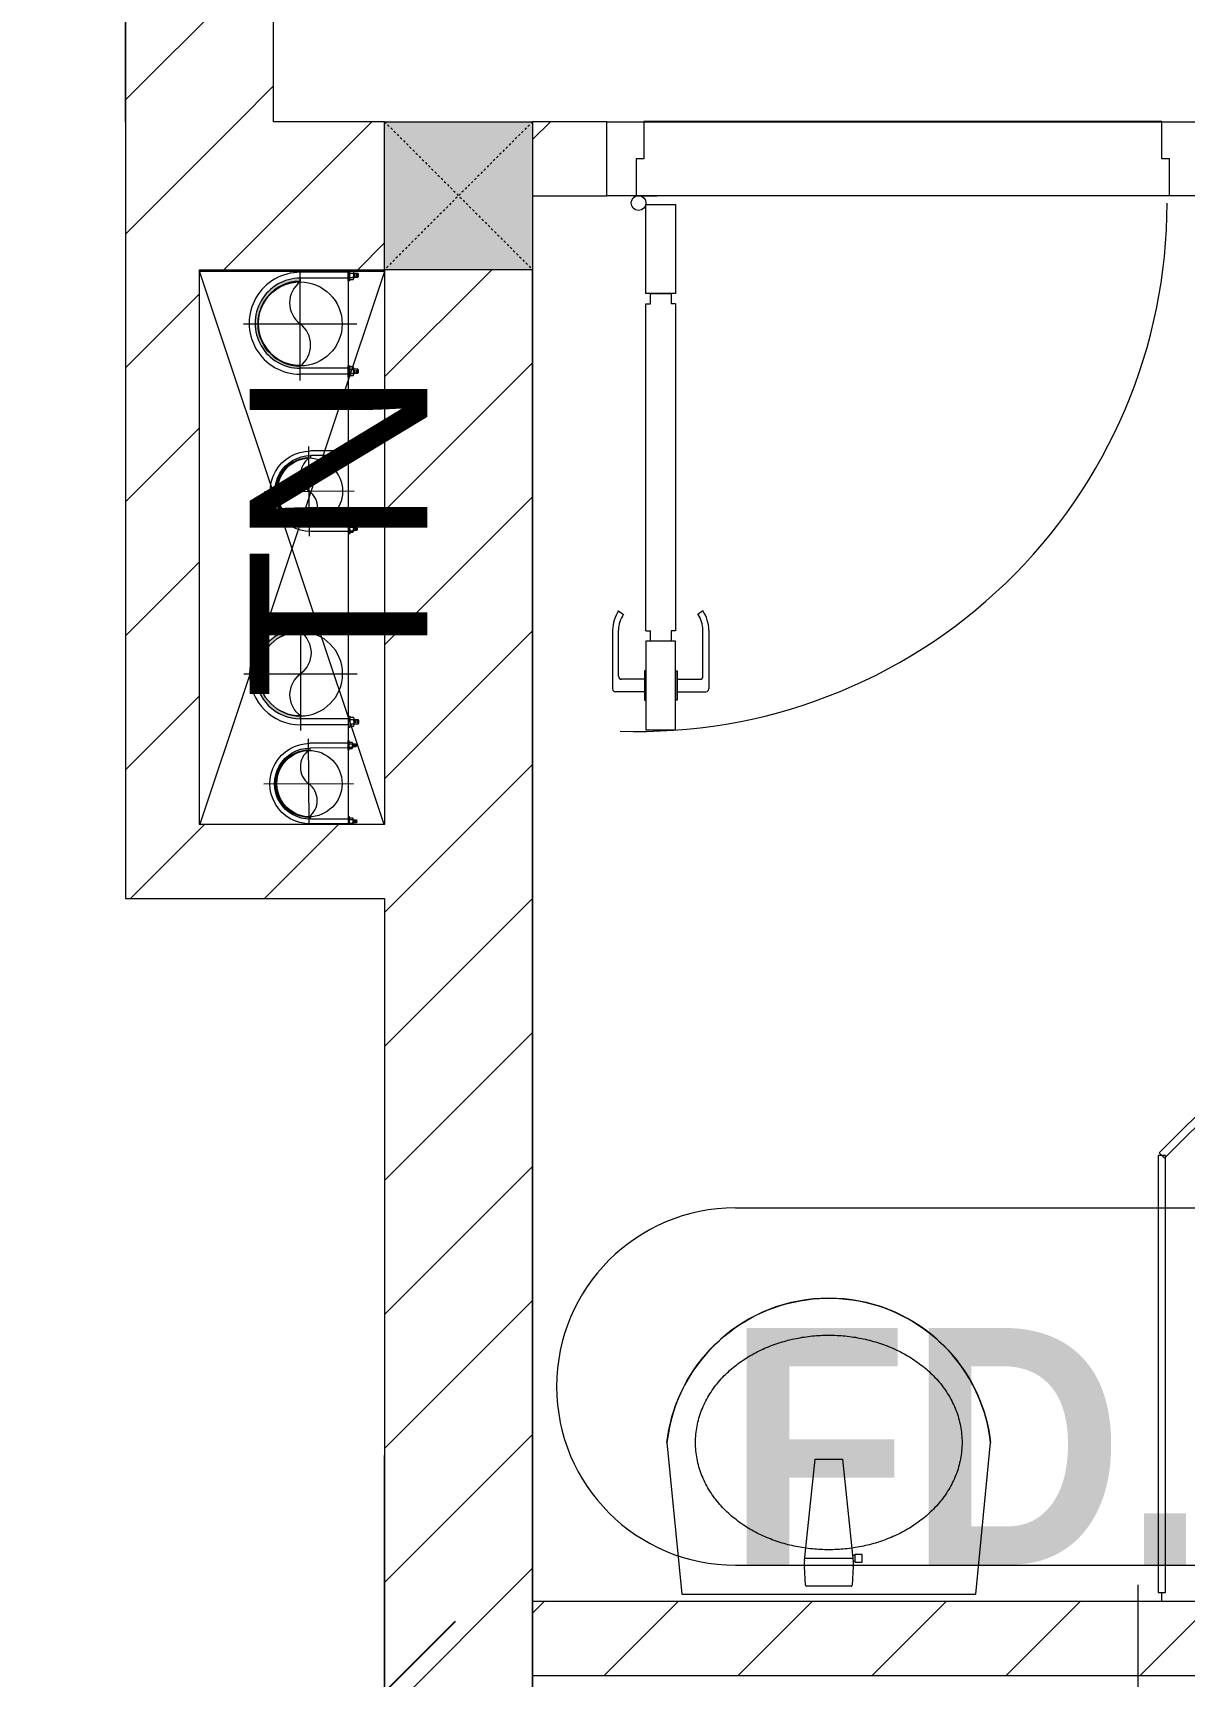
# Model space of a CAD drawing. Header units: millimetres. Extents: x 1591 to 239055, y -15958 to 83255.
# Drawn here: x 214257 to 215812, y 56636 to 58857 of the extents above; entities that cross this region are included whole.
import ezdxf

# ---------------------------------------------------------------- set-up
doc = ezdxf.new("R2010")
doc.units = ezdxf.units.MM
doc.linetypes.add('Dash', pattern=[6, 3, -3])
doc.linetypes.add('IMPORT-CENTER _2_', pattern=[40.64, 25.4, -5.08, 5.08, -5.08])
for name, color, linetype, lineweight in [('0-1', 250, 'Continuous', 5), ('0-2', 7, 'Continuous', 9), ('A-ANNO-DIMS', 211, 'Continuous', 9), ('A-ANNO-DIMS-160', 211, 'Continuous', 9), ('A-DETL-GENF-1', 9, 'Continuous', 9), ('A-DOOR-1', 254, 'Continuous', 9), ('A-DOOR-2', 9, 'Continuous', 9), ('A-DOOR-IDEN', 31, 'Continuous', 9), ('A-FLOR', 192, 'Continuous', 9), ('A-FLOR-1', 7, 'Continuous', 9), ('A-FLOR-2', 9, 'Continuous', 9), ('A-GLAZ-CURT-1', 254, 'Continuous', 9), ('A-GLAZ-CURT-2', 9, 'Continuous', 9), ('A-WALL-1', 253, 'Continuous', 18), ('A-WALL-2', 9, 'Continuous', 9), ('A-WALL-3', 113, 'Continuous', 18), ('A-WALL-PATT-1', 10, 'Continuous', 9), ('A-WALL-PATT-2', 111, 'Continuous', 9), ('G-ANNO-TEXT-1', 7, 'Continuous', 9), ('G-IMPT', 8, 'Continuous', 9), ('G-IMPT-2', 8, 'IMPORT-CENTER _2_', 9), ('M-EQPM', 50, 'Continuous', 9), ('P-SANR-FIXT-1', 254, 'Continuous', 9), ('S-COLS', 52, 'Continuous', 9), ('S-COLS-5', 52, 'Continuous', 18), ('S-COLS-HDLN', 52, 'Dash', 9)]:
    doc.layers.add(name, color=color, linetype=linetype, lineweight=lineweight)
doc.styles.add('Arial_11', font='arial_0.ttf', dxfattribs={"height": 240})
doc.styles.add('Arial_B_5', font='arialbd_0.ttf', dxfattribs={"width": 0.9, "height": 320})
doc.styles.add('UTM Avo', font='UTM Avo.ttf', dxfattribs={"width": 0.9, "height": 400})
doc.dimstyles.new('1_Dim_chi_tiet_2_5', dxfattribs={"dimscale": 304.8, "dimtxt": 399.720379, "dimasz": 0.629921, "dimexe": 0.524934, "dimexo": 0.0625, "dimgap": 0.052493, "dimtad": 1, "dimdec": 0, "dimrnd": 5, "dimzin": 0, "dimdsep": 46, "dimtxsty": 'UTM Avo', "dimblk1": 'OBLIQUE', "dimblk2": 'OBLIQUE', "dimsah": 1, "dimcen": 0.09, "dimdle": 0.524934, "dimazin": 0, "dimtfac": 1, "dimtdec": 4, "dimtix": 1, "dimtmove": 0, "dimatfit": 3, "dimfxl": 1.049869, "dimfxlon": 1, "dimtvp": 1, "dimtolj": 1, "dimtzin": 0, "dimarcsym": 2})
pattern_1 = [(45, (0, 0), (-90.50967, 90.50967), [])]
pattern_2 = [(45, (95879.7, 0), (-90.50967, 90.50967), [])]

# ---------------------------------------------------------------- blocks, each defined once
blk = doc.blocks.new('NCV_TKTC_KET CAU_rvt-1-TKCS_MB TẦNG 6-8')
at = {"layer": 'A-FLOR-1'}
blk.add_line((118602.5, 58534.9), (118852.5, 58534.9), dxfattribs=at)
blk = doc.blocks.new('DOOR_CW_01 CANH MO-PANEL KINH - DIG_02-800x2200-CỬA NHÔM KÍNH-V25-TKCS_MB TẦNG 6-8')
at = {"layer": 'A-DETL-GENF-1'}
for p, q in [((-347, -182), (-347, -62)), ((-347, -62), (-307, -62)), ((-307, -62), (-307, -182)), ((-307, -182), (-347, -182)), ((-347, -196), (-341, -196)), ((-347, -638), (-347, -196)), ((-341, -196), (-341, -182)), ((-341, -182), (-313, -182)), ((-313, -182), (-313, -196)), ((-307, -196), (-313, -196)), ((-307, -196), (-307, -638)), ((-383.9, -611.2), (-377.3, -615.8)), ((-270.1, -611.2), (-276.7, -615.8)), ((-392, -637), (-392, -716.5)), ((-384, -699.5), (-384, -637)), ((-347, -638), (-341, -638)), ((-341, -652), (-341, -638)), ((-307, -638), (-313, -638)), ((-313, -638), (-313, -652)), ((-270, -699.5), (-270, -637)), ((-262, -637), (-262, -716.5)), ((-307, -652), (-347, -652)), ((-347, -652), (-347, -772)), ((-313, -652), (-341, -652)), ((-307, -772), (-307, -652)), ((-349, -703.5), (-380, -703.5)), ((-349, -692.2), (-349, -731.8)), ((-347, -692.2), (-349, -692.2)), ((-347, -692.2), (-347, -731.8)), ((-307, -692.2), (-307, -731.8)), ((-307, -692.2), (-305, -692.2)), ((-305, -692.2), (-305, -731.8)), ((-305, -703.5), (-274, -703.5)), ((-349, -720.5), (-388, -720.5)), ((-349, -731.8), (-347, -731.8)), ((-305, -731.8), (-307, -731.8)), ((-305, -720.5), (-266, -720.5)), ((-347, -772), (-307, -772))]:
    blk.add_line(p, q, dxfattribs=at)
blk.add_circle((-357, -60), 10, dxfattribs=at)
for centre, radius, start, end in [((-357, -60), 714, 268, 0), ((-347, -637), 45, 145, 180), ((-347, -637), 37, 145, 180), ((-307, -637), 37, 0, 35), ((-307, -637), 45, 360, 35), ((-380, -699.5), 4, 180, 270), ((-274, -699.5), 4, 270, 0), ((-388, -716.5), 4, 180, 270), ((-266, -716.5), 4, 270, 0)]:
    blk.add_arc(centre, radius, start, end, dxfattribs=at)
at = {"layer": 'A-DOOR-2'}
for p, q in [((-400, -50), (-400, 50)), ((-400, 50), (-350, 50)), ((-350, 50), (-350, 0)), ((350, 0), (350, 50)), ((350, 50), (400, 50)), ((400, 50), (400, -50)), ((-360, 0), (-360, -50)), ((-350, 0), (-360, 0)), ((360, 0), (350, 0)), ((360, -50), (360, 0)), ((-360, -50), (-400, -50)), ((-357, -50), (-332, -50)), ((400, -50), (360, -50))]:
    blk.add_line(p, q, dxfattribs=at)
blk = doc.blocks.new('bonruatreo - Chậu rửa-V29-TKCS_MB TẦNG 6-8')
at = {"layer": 'P-SANR-FIXT-1'}
for p, q in [((198.4, 0), (-198.4, 0)), ((165, 0), (-165, 0)), ((218.6, -205), (198.4, 0)), ((-198.4, 0), (-218.6, -205)), ((-33, -37.3), (-31.4, -12.2)), ((-30.2, -11), (30.2, -11)), ((31.4, -12.2), (33, -37.3)), ((-44.7, -42.8), (-35.6, -42.8)), ((-44.7, -54.2), (-44.7, -42.8)), ((-35.6, -42.8), (-35.6, -44.2)), ((-35.6, -44.2), (-33.1, -44.2)), ((-35.6, -44.2), (-35.6, -52.9)), ((-32.2, -52.9), (-33.1, -44.2)), ((-35.6, -54.2), (-44.7, -54.2)), ((-35.6, -52.9), (-35.6, -54.2)), ((-32.2, -52.9), (-35.6, -52.9)), ((32.7, -48.5), (-32.7, -48.5)), ((-18.5, -182.5), (-32.2, -52.9)), ((33, -45.4), (18.5, -182.5)), ((18.5, -182.5), (-18.5, -182.5))]:
    blk.add_line(p, q, dxfattribs=at)
at = {"layer": 'P-SANR-FIXT-1', "flags": 128}
blk.add_lwpolyline([(218.6, -205), (217.4, -213.7), (215.9, -222.4), (214, -231), (211.8, -239.5), (209.3, -247.9), (206.4, -256.2), (203.2, -264.4), (199.6, -272.5), (195.8, -280.4), (191.6, -288.1), (187.1, -295.7), (182.3, -303.1), (177.3, -310.3), (171.9, -317.3), (166.3, -324.1), (160.4, -330.6), (154.2, -336.9), (147.8, -342.9), (141.2, -348.7), (134.3, -354.2), (127.3, -359.4), (120, -364.4), (112.5, -369), (104.9, -373.4), (97.1, -377.4), (89.1, -381.2), (81, -384.6), (72.7, -387.6), (64.4, -390.4), (55.9, -392.8), (47.3, -394.8), (38.7, -396.6), (30, -397.9), (21.3, -399), (12.5, -399.6), (3.7, -400), (-5.1, -399.9), (-13.9, -399.6), (-22.6, -398.8), (-31.4, -397.8), (-40.1, -396.3), (-48.7, -394.5), (-57.2, -392.4), (-65.7, -390), (-74, -387.2), (-82.2, -384.1), (-90.3, -380.6), (-98.3, -376.8), (-106.1, -372.7), (-113.7, -368.3), (-121.1, -363.6), (-128.4, -358.7), (-135.4, -353.4), (-142.2, -347.8), (-148.8, -342), (-155.2, -335.9), (-161.3, -329.6), (-167.2, -323), (-172.8, -316.2), (-178.1, -309.2), (-183.1, -302), (-187.8, -294.6), (-192.2, -287), (-196.4, -279.2), (-200.2, -271.3), (-203.7, -263.2), (-206.8, -255), (-209.7, -246.6), (-212.2, -238.2), (-214.3, -229.7), (-216.1, -221.1), (-217.6, -212.4), (-218.6, -205)], dxfattribs=at)
at = {"layer": 'P-SANR-FIXT-1'}
for centre, radius, start, end in [((-30.1, -12.3), 1.3, 91.2278, 176.4003), ((30.1, -12.3), 1.3, 3.5997, 88.7722), ((5.5, -41.4), 38.7, 173.966, 184.1457), ((-5.5, -41.4), 38.7, 353.966, 6.034), ((0, -180), 220, 186.525, 353.475)]:
    blk.add_arc(centre, radius, start, end, dxfattribs=at)
for points in [[(-180, -205), (-180, -197.6), (-178.6, -182.7), (-172.4, -161.2), (-162.5, -141.1), (-149.4, -123), (-133.8, -107), (-116.1, -93.4), (-96.9, -82.1), (-76.5, -73.2), (-55.2, -66.5), (-33.3, -62.1), (-11.2, -59.9), (11.1, -59.9), (33.3, -62.1), (55.2, -66.5), (76.5, -73.2), (96.9, -82.1), (116.1, -93.4), (133.8, -107.1), (149.5, -123), (162.5, -141.2), (172.4, -161.2), (178.6, -182.7), (180, -197.6), (180, -205)], [(180, -205), (180, -212.4), (178.6, -227.3), (172.4, -248.8), (162.5, -268.8), (149.5, -287), (133.8, -302.9), (116.1, -316.6), (96.9, -327.9), (76.5, -336.8), (55.2, -343.5), (33.3, -347.9), (11.1, -350.1), (-11.2, -350.1), (-33.3, -347.9), (-55.2, -343.5), (-76.5, -336.8), (-96.9, -327.9), (-116.1, -316.6), (-133.8, -303), (-149.4, -287), (-162.5, -268.9), (-172.4, -248.8), (-178.6, -227.3), (-180, -212.4), (-180, -205)]]:
    blk.add_open_spline(points, degree=3, dxfattribs=at)
blk = doc.blocks.new('System Panel - Glazed-901210-TKCS_MB TẦNG 6-8')
at = {"layer": 'A-GLAZ-CURT-2'}
for p, q in [((295.3, 5), (-295.3, 5)), ((-295.3, 5), (-295.3, -5)), ((295.3, -5), (295.3, 5)), ((-295.3, -5), (295.3, -5))]:
    blk.add_line(p, q, dxfattribs=at)
blk = doc.blocks.new('System Panel - Glazed-901211-TKCS_MB TẦNG 6-8')
at = {"layer": 'A-GLAZ-CURT-2'}
for p, q in [((316.6, 5), (-316.6, 5)), ((-316.6, 5), (-316.6, -5)), ((316.6, -5), (316.6, 5)), ((-316.6, -5), (316.6, -5))]:
    blk.add_line(p, q, dxfattribs=at)
blk = doc.blocks.new('NCV_TKTC_TANG 6 - 8_rvt-2-TKCS_MB TẦNG 6-8')
at = {"layer": 'A-WALL-PATT-1'}
h = blk.add_hatch(dxfattribs=at)
h.set_pattern_fill('FP_1', color=256, style=0, pattern_type=2)
h.set_pattern_definition(pattern_1)
h.paths.add_polyline_path([(119152.6, 58636.9), (119152.6, 58736.9), (119052.6, 58736.9), (119052.6, 58636.9)])
h.paths.add_polyline_path([(119952.6, 58636.9), (120852.6, 58636.9), (120852.6, 58736.9), (119952.6, 58736.9)])
h = blk.add_hatch(dxfattribs=at)
h.set_pattern_fill('FP_1', color=256, style=0, pattern_type=2)
h.set_pattern_definition(pattern_1)
h.paths.add_polyline_path([(119052.6, 56636.9), (120852.6, 56636.9), (120852.6, 56736.9), (119052.6, 56736.9), (119052.6, 56688.2)])
h.paths.add_polyline_path([(120952.6, 56636.9), (122752.6, 56636.9), (122752.6, 56736.9), (120952.6, 56736.9)])
at = {"layer": 'A-FLOR-2'}
for p, q in [((119902.6, 58737), (119202.6, 58737)), ((119202.6, 58736.9), (119902.6, 58736.9)), ((119052.6, 58636.9), (119052.6, 56736.9)), ((119192.6, 58637), (119912.6, 58637)), ((119902.6, 56736.9), (119902.6, 56748.9)), ((119052.6, 56636.9), (119052.6, 53637.4))]:
    blk.add_line(p, q, dxfattribs=at)
at = {"layer": 'A-WALL-1'}
for p, q in [((119152.6, 58736.9), (119052.6, 58736.9)), ((119052.6, 58736.9), (119052.6, 58636.9)), ((119152.6, 58636.9), (119152.6, 58736.9)), ((119052.6, 58636.9), (119152.6, 58636.9)), ((120852.6, 56736.9), (119052.6, 56736.9)), ((119052.6, 56736.9), (119052.6, 56636.9)), ((119052.6, 56636.9), (120852.6, 56636.9))]:
    blk.add_line(p, q, dxfattribs=at)
at = {"layer": 'A-WALL-2'}
for p, q in [((119202.6, 58736.9), (119902.6, 58736.9)), ((119912.6, 58636.9), (119192.6, 58636.9))]:
    blk.add_line(p, q, dxfattribs=at)
at = {"layer": 'A-DOOR-1'}
blk.add_blockref('DOOR_CW_01 CANH MO-PANEL KINH - DIG_02-800x2200-CỬA NHÔM KÍNH-V25-TKCS_MB TẦNG 6-8', (119552.6, 58686.9), dxfattribs=at)
at = {"layer": 'A-GLAZ-CURT-1'}
for name, p, rotation in [('System Panel - Glazed-901211-TKCS_MB TẦNG 6-8', (120126.4, 57563.5), 44.99999999999893), ('System Panel - Glazed-901210-TKCS_MB TẦNG 6-8', (119902.6, 57044.3), 89.99999999999919)]:
    blk.add_blockref(name, p, dxfattribs=dict(at, rotation=rotation))
at = {"layer": 'P-SANR-FIXT-1', "rotation": 180}
blk.add_blockref('bonruatreo - Chậu rửa-V29-TKCS_MB TẦNG 6-8', (119452.6, 56746.9), dxfattribs=at)
blk = doc.blocks.new('G1_SOF - BO TRU - 200x200-3056269-TKCS_MB TẦNG 6-8')
at = {"layer": 'S-COLS'}
blk.add_hatch(color=256, dxfattribs=at).paths.add_polyline_path([(100, 100), (-100, 100), (-100, -100), (100, -100)])
at = {"layer": 'S-COLS-5'}
for p, q in [((-100, 100), (100, 100)), ((-100, -100), (-100, 100)), ((100, 100), (100, -100)), ((100, -100), (-100, -100))]:
    blk.add_line(p, q, dxfattribs=at)
at = {"layer": 'S-COLS-HDLN'}
for p, q in [((100, -100), (-100, 100)), ((-100, -100), (100, 100))]:
    blk.add_line(p, q, dxfattribs=at)
blk = doc.blocks.new('TKTC_XREF_251221_MB TANG 2-7 - TKTC_XREF_260130_MB TANG 2-5_dwg_$cc-4746802-TKCS_MB TẦNG 6-8')
at = {"layer": 'G-IMPT-2'}
for p, q in [((0, -0.673), (0, 0.673)), ((-0.673, 0), (0.673, 0))]:
    blk.add_line(p, q, dxfattribs=at)
at = {"layer": 'M-EQPM'}
blk.add_circle((0, 0), 0.5, dxfattribs=at)
for centre, radius, start, end in [((0, 0), 0.5, 90, 270), ((0.188, 0.25), 0.313, 126.8699, 233.1301), ((-0.188, -0.25), 0.313, 306.8699, 53.1301)]:
    blk.add_arc(centre, radius, start, end, dxfattribs=at)
blk = doc.blocks.new('TKTC_XREF_251221_MB TANG 2-7 - TKTC_XREF_260130_MB TANG 2-5_dwg_CUM U_DN100-4746799-TKCS_MB TẦNG 6-8')
at = {"layer": 'G-IMPT'}
blk.add_hatch(color=256, dxfattribs=at).paths.add_polyline_path([(0, 61), (15.8, 58.9), (30.5, 52.8), (43.1, 43.1), (52.8, 30.5), (58.9, 15.8), (61, 0), (58.9, -15.8), (52.8, -30.5), (43.1, -43.1), (30.5, -52.8), (15.8, -58.9), (0, -61), (0, -57), (14.8, -55.1), (28.5, -49.4), (40.3, -40.3), (49.4, -28.5), (55.1, -14.8), (57, 0), (55.1, 14.8), (49.4, 28.5), (40.3, 40.3), (28.5, 49.4), (14.8, 55.1), (0, 57)])
for p, q in [((-79.1, 66.6), (-79.1, 63.4)), ((-76.6, 66.6), (-76.6, 63.4)), ((-74.6, 66.6), (-74.6, 63.4)), ((-72.7, 69.3), (-72.7, 60.7)), ((-66.9, 67.9), (-71.7, 67.9)), ((-66.9, 62.1), (-71.7, 62.1)), ((-65, 69), (0, 69)), ((-79.1, -63.4), (-79.1, -66.6)), ((-76.6, -63.4), (-76.6, -66.6)), ((-74.6, -63.4), (-74.6, -66.6)), ((-72.7, -60.7), (-72.7, -69.3)), ((-66.9, -62.1), (-71.7, -62.1)), ((-66.9, -67.9), (-71.7, -67.9)), ((-65, -69), (0, -69))]:
    blk.add_line(p, q, dxfattribs=at)
at = {"layer": 'G-IMPT', "flags": 128}
for points in [[(-72.7, 67.6), (-78.1, 67.6), (-78.1, 62.4), (-72.7, 62.4)], [(-71.7, 59.2), (-66.9, 59.2), (-66.9, 70.8), (-71.7, 70.8)], [(-66.9, 70.8), (-66.9, 72.7), (-65, 72.7), (-65, 57.3), (-66.9, 57.3), (-66.9, 59.2)], [(-65, 61), (0, 61), (0, 57)], [(-72.7, -62.4), (-78.1, -62.4), (-78.1, -67.6), (-72.7, -67.6)], [(-71.7, -70.8), (-66.9, -70.8), (-66.9, -59.2), (-71.7, -59.2)], [(-66.9, -59.2), (-66.9, -57.3), (-65, -57.3), (-65, -72.7), (-66.9, -72.7), (-66.9, -70.8)], [(-65, -61), (0, -61), (0, -57)]]:
    blk.add_lwpolyline(points, dxfattribs=at)
at = {"layer": 'G-IMPT'}
for centre, radius, start, end in [((-78.1, 66.6), 0.96, 90, 180), ((-78.1, 63.4), 0.96, 180, 270), ((-71.1, 69.3), 1.56, 112.6199, 247.3801), ((-67.9, 65), 4.8, 143.1301, 216.8699), ((-71.1, 60.7), 1.56, 112.6199, 247.3801), ((0, 0), 69, 270, 90), ((0, 0), 61, 270, 90), ((0, 0), 57, 270, 90), ((-78.1, -63.4), 0.96, 90, 180), ((-78.1, -66.6), 0.96, 180, 270), ((-71.1, -60.7), 1.56, 112.6199, 247.3801), ((-67.9, -65), 4.8, 143.1301, 216.8699), ((-71.1, -69.3), 1.56, 112.6199, 247.3801)]:
    blk.add_arc(centre, radius, start, end, dxfattribs=at)
blk = doc.blocks.new('TKTC_XREF_251221_MB TANG 2-7 - TKTC_XREF_260130_MB TANG 2-5_dwg_$cc-V123-TKCS_MB TẦNG 6-8')
at = {"layer": 'G-IMPT-2'}
for p, q in [((0, -0.673), (0, 0.645)), ((-0.673, 0), (0.673, 0))]:
    blk.add_line(p, q, dxfattribs=at)
at = {"layer": 'M-EQPM'}
blk.add_circle((0, 0), 0.5, dxfattribs=at)
for centre, radius, start, end in [((0, 0), 0.5, 90, 270), ((0.188, 0.25), 0.313, 126.8699, 233.1301), ((-0.188, -0.25), 0.313, 306.8699, 53.1301)]:
    blk.add_arc(centre, radius, start, end, dxfattribs=at)
blk = doc.blocks.new('TKTC_XREF_251221_MB TANG 2-7 - TKTC_XREF_260130_MB TANG 2-5_dwg_CUM U_DN100-V124-TKCS_MB TẦNG 6-8')
at = {"layer": 'G-IMPT'}
blk.add_hatch(color=256, dxfattribs=at).paths.add_polyline_path([(0, 61), (0, 57), (14.8, 55.1), (28.5, 49.4), (40.3, 40.3), (49.4, 28.5), (55.1, 14.8), (57, 0), (55.1, -14.8), (49.4, -28.5), (40.3, -40.3), (28.5, -49.4), (14.8, -55.1), (0, -57), (0, -61), (15.8, -58.9), (30.5, -52.8), (43.1, -43.1), (52.8, -30.5), (58.9, -15.8), (61, 0), (58.9, 15.8), (52.8, 30.5), (43.1, 43.1), (30.5, 52.8), (15.8, 58.9)])
for p, q in [((-72.7, 69.3), (-72.7, 60.7)), ((-66.9, 67.9), (-71.7, 67.9)), ((-65, 69), (0, 69)), ((-79.1, 66.6), (-79.1, 63.4)), ((-76.6, 66.6), (-76.6, 63.4)), ((-74.6, 66.6), (-74.6, 63.4)), ((-66.9, 62.1), (-71.7, 62.1)), ((-79.1, -63.4), (-79.1, -66.6)), ((-76.6, -63.4), (-76.6, -66.6)), ((-74.6, -63.4), (-74.6, -66.6)), ((-72.7, -60.7), (-72.7, -69.3)), ((-66.9, -62.1), (-71.7, -62.1)), ((-66.9, -67.9), (-71.7, -67.9)), ((-65, -69), (0, -69))]:
    blk.add_line(p, q, dxfattribs=at)
at = {"layer": 'G-IMPT', "flags": 128}
for points in [[(-72.7, 67.6), (-78.1, 67.6), (-78.1, 62.4), (-72.7, 62.4)], [(-71.7, 59.2), (-66.9, 59.2), (-66.9, 70.8), (-71.7, 70.8)], [(-66.9, 70.8), (-66.9, 72.7), (-65, 72.7), (-65, 57.3), (-66.9, 57.3), (-66.9, 59.2)], [(-65, 61), (0, 61), (0, 57)], [(-72.7, -62.4), (-78.1, -62.4), (-78.1, -67.6), (-72.7, -67.6)], [(-71.7, -70.8), (-66.9, -70.8), (-66.9, -59.2), (-71.7, -59.2)], [(-66.9, -59.2), (-66.9, -57.3), (-65, -57.3), (-65, -72.6)], [(-65, -61), (0, -61), (0, -57)]]:
    blk.add_lwpolyline(points, dxfattribs=at)
at = {"layer": 'G-IMPT'}
for centre, radius, start, end in [((-78.1, 66.6), 0.96, 90, 180), ((-71.1, 69.3), 1.56, 112.6199, 247.3801), ((-67.9, 65), 4.8, 143.1301, 216.8699), ((0, 0), 69, 270, 90), ((-78.1, 63.4), 0.96, 180, 270), ((-71.1, 60.7), 1.56, 112.6199, 247.3801), ((0, 0), 61, 270, 90), ((0, 0), 57, 270, 90), ((-78.1, -63.4), 0.96, 90, 180), ((-78.1, -66.6), 0.96, 180, 270), ((-71.1, -60.7), 1.56, 112.6199, 247.3801), ((-67.9, -65), 4.8, 143.1301, 216.8699), ((-71.1, -69.3), 1.56, 112.6199, 247.3801)]:
    blk.add_arc(centre, radius, start, end, dxfattribs=at)
blk = doc.blocks.new('TKTC_XREF_251221_MB TANG 2-7 - TKTC_XREF_260130_MB TANG 2-5_dwg_CUM U_DN100-4746796-TKCS_MB TẦNG 6-8')
at = {"layer": 'G-IMPT'}
blk.add_hatch(color=256, dxfattribs=at).paths.add_polyline_path([(0, 61), (0, 57), (14.8, 55.1), (28.5, 49.4), (40.3, 40.3), (49.4, 28.5), (55.1, 14.8), (57, 0), (55.1, -14.8), (49.4, -28.5), (40.3, -40.3), (28.5, -49.4), (14.8, -55.1), (0, -57), (0, -61), (15.8, -58.9), (30.5, -52.8), (43.1, -43.1), (52.8, -30.5), (58.9, -15.8), (61, 0), (58.9, 15.8), (52.8, 30.5), (43.1, 43.1), (30.5, 52.8), (15.8, 58.9)])
for p, q in [((-72.7, 69.3), (-72.7, 60.7)), ((-66.9, 67.9), (-71.7, 67.9)), ((-65, 69), (0, 69)), ((-79.1, 66.6), (-79.1, 63.4)), ((-76.6, 66.6), (-76.6, 63.4)), ((-74.6, 66.6), (-74.6, 63.4)), ((-66.9, 62.1), (-71.7, 62.1)), ((-79.1, -63.4), (-79.1, -66.6)), ((-76.6, -63.4), (-76.6, -66.6)), ((-74.6, -63.4), (-74.6, -66.6)), ((-72.7, -60.7), (-72.7, -69.3)), ((-66.9, -62.1), (-71.7, -62.1)), ((-66.9, -67.9), (-71.7, -67.9)), ((-65, -69), (0, -69))]:
    blk.add_line(p, q, dxfattribs=at)
at = {"layer": 'G-IMPT', "flags": 128}
for points in [[(-72.7, 67.6), (-78.1, 67.6), (-78.1, 62.4), (-72.7, 62.4)], [(-71.7, 59.2), (-66.9, 59.2), (-66.9, 70.8), (-71.7, 70.8)], [(-66.9, 70.8), (-66.9, 72.7), (-65, 72.7), (-65, 57.3), (-66.9, 57.3), (-66.9, 59.2)], [(-65, 61), (0, 61), (0, 57)], [(-72.7, -62.4), (-78.1, -62.4), (-78.1, -67.6), (-72.7, -67.6)], [(-71.7, -70.8), (-66.9, -70.8), (-66.9, -59.2), (-71.7, -59.2)], [(-66.9, -59.2), (-66.9, -57.3), (-65, -57.3), (-65, -72.7), (-66.9, -72.7), (-66.9, -70.8)], [(-65, -61), (0, -61), (0, -57)]]:
    blk.add_lwpolyline(points, dxfattribs=at)
at = {"layer": 'G-IMPT'}
for centre, radius, start, end in [((-78.1, 66.6), 0.96, 90, 180), ((-71.1, 69.3), 1.56, 112.6199, 247.3801), ((-67.9, 65), 4.8, 143.1301, 216.8699), ((0, 0), 69, 270, 90), ((-78.1, 63.4), 0.96, 180, 270), ((-71.1, 60.7), 1.56, 112.6199, 247.3801), ((0, 0), 61, 270, 90), ((0, 0), 57, 270, 90), ((-78.1, -63.4), 0.96, 90, 180), ((-78.1, -66.6), 0.96, 180, 270), ((-71.1, -60.7), 1.56, 112.6199, 247.3801), ((-67.9, -65), 4.8, 143.1301, 216.8699), ((-71.1, -69.3), 1.56, 112.6199, 247.3801)]:
    blk.add_arc(centre, radius, start, end, dxfattribs=at)
blk = doc.blocks.new('TKTC_XREF_251221_MB TANG 2-7 - TKTC_XREF_260130_MB TANG 2-5_dwg_$cc-4746806-TKCS_MB TẦNG 6-8')
at = {"layer": 'G-IMPT-2'}
for p, q in [((0, -0.673), (0, 0.673)), ((-0.673, 0), (0.673, 0))]:
    blk.add_line(p, q, dxfattribs=at)
at = {"layer": 'M-EQPM'}
blk.add_circle((0, 0), 0.5, dxfattribs=at)
for centre, radius, start, end in [((0, 0), 0.5, 90, 270), ((0.188, 0.25), 0.313, 126.8699, 233.1301), ((-0.188, -0.25), 0.313, 306.8699, 53.1301)]:
    blk.add_arc(centre, radius, start, end, dxfattribs=at)
blk = doc.blocks.new('TKTC_XREF_251221_MB TANG 2-7 - TKTC_XREF_260130_MB TANG 2-5_dwg_$cc-V125-TKCS_MB TẦNG 6-8')
at = {"layer": 'G-IMPT-2'}
for p, q in [((0, -0.616), (0, 0.673)), ((-0.673, 0), (0.673, 0))]:
    blk.add_line(p, q, dxfattribs=at)
at = {"layer": 'M-EQPM'}
blk.add_circle((0, 0), 0.5, dxfattribs=at)
for centre, radius, start, end in [((0, 0), 0.5, 90, 270), ((0.188, 0.25), 0.313, 126.8699, 233.1301), ((-0.188, -0.25), 0.313, 306.8699, 53.1301)]:
    blk.add_arc(centre, radius, start, end, dxfattribs=at)
blk = doc.blocks.new('TKTC_XREF_251221_MB TANG 2-7 - TKTC_XREF_260130_MB TANG 2-5_dwg_CUM U_DN100-V126-TKCS_MB TẦNG 6-8')
at = {"layer": 'G-IMPT'}
blk.add_hatch(color=256, dxfattribs=at).paths.add_polyline_path([(0, -61), (0, -57), (14.8, -55.1), (28.5, -49.4), (40.3, -40.3), (49.4, -28.5), (55.1, -14.8), (57, 0), (55.1, 14.8), (49.4, 28.5), (40.3, 40.3), (28.5, 49.4), (14.8, 55.1), (0, 57), (0, 61), (15.8, 58.9), (30.5, 52.8), (43.1, 43.1), (52.8, 30.5), (58.9, 15.8), (61, 0), (58.9, -15.8), (52.8, -30.5), (43.1, -43.1), (30.5, -52.8), (15.8, -58.9)])
for p, q in [((-79.1, 66.6), (-79.1, 63.4)), ((-76.6, 66.6), (-76.6, 63.4)), ((-74.6, 66.6), (-74.6, 63.4)), ((-72.7, 69.3), (-72.7, 60.7)), ((-66.9, 67.9), (-71.7, 67.9)), ((-66.9, 62.1), (-71.7, 62.1)), ((-65, 69), (0, 69)), ((-79.1, -63.4), (-79.1, -66.6)), ((-76.6, -63.4), (-76.6, -66.6)), ((-74.6, -63.4), (-74.6, -66.6)), ((-72.7, -60.7), (-72.7, -69.3)), ((-66.9, -62.1), (-71.7, -62.1)), ((-66.9, -67.9), (-71.7, -67.9)), ((-65, -69), (0, -69))]:
    blk.add_line(p, q, dxfattribs=at)
at = {"layer": 'G-IMPT', "flags": 128}
for points in [[(-72.7, 67.6), (-78.1, 67.6), (-78.1, 62.4), (-72.7, 62.4)], [(-71.7, 59.2), (-66.9, 59.2), (-66.9, 70.8), (-71.7, 70.8)], [(-66.9, 70.8), (-66.9, 72.7), (-65, 72.7), (-65, 57.3), (-66.9, 57.3), (-66.9, 59.2)], [(-65, 61), (0, 61), (0, 57)], [(-72.7, -62.4), (-78.1, -62.4), (-78.1, -67.6), (-72.7, -67.6)], [(-66.9, -70.6), (-66.9, -59.2), (-71.7, -59.2)], [(-66.9, -59.2), (-66.9, -57.3), (-65, -57.3), (-65, -70.6)], [(-65, -61), (0, -61), (0, -57)]]:
    blk.add_lwpolyline(points, dxfattribs=at)
at = {"layer": 'G-IMPT'}
for centre, radius, start, end in [((-78.1, 66.6), 0.96, 90, 180), ((-78.1, 63.4), 0.96, 180, 270), ((-71.1, 69.3), 1.56, 112.6199, 247.3801), ((-67.9, 65), 4.8, 143.1301, 216.8699), ((-71.1, 60.7), 1.56, 112.6199, 247.3801), ((0, 0), 69, 270, 90), ((0, 0), 61, 270, 90), ((0, 0), 57, 270, 90), ((-78.1, -63.4), 0.96, 90, 180), ((-78.1, -66.6), 0.96, 180, 270), ((-71.1, -60.7), 1.56, 112.6199, 247.3801), ((-67.9, -65), 4.8, 143.1301, 216.8699), ((-71.1, -69.3), 1.56, 112.6199, 242.9192)]:
    blk.add_arc(centre, radius, start, end, dxfattribs=at)
blk = doc.blocks.new('TKTC_XREF_251221_MB TANG 2-7 - TKTC_XREF_251221_MB TANG 2-7-2039446-TKCS_MB TẦNG 6-8')
at = {"layer": 'M-EQPM'}
blk.add_line((85151.2, 40550), (85151.2, 41300), dxfattribs=at)
for name, p, xscale, yscale, zscale, rotation in [('TKTC_XREF_251221_MB TANG 2-7 - TKTC_XREF_260130_MB TANG 2-5_dwg_$cc-V123-TKCS_MB TẦNG 6-8', (85085.9, 41226.7), 113.7150000000091, 113.7150000000091, 113.7150000000091, 359.9990086636432), ('TKTC_XREF_251221_MB TANG 2-7 - TKTC_XREF_260130_MB TANG 2-5_dwg_CUM U_DN100-V124-TKCS_MB TẦNG 6-8', (85085.9, 41227.6), 0.9975000000000005, 0.9975000000000005, 0.9975000000000005, 180.000991338195), ('TKTC_XREF_251221_MB TANG 2-7 - TKTC_XREF_260130_MB TANG 2-5_dwg_$cc-4746802-TKCS_MB TẦNG 6-8', (85098.2, 41000.5), 90.00000000005107, 90.00000000005107, 90.00000000005107, 0.3740267799372842), ('TKTC_XREF_251221_MB TANG 2-7 - TKTC_XREF_260130_MB TANG 2-5_dwg_CUM U_DN100-4746796-TKCS_MB TẦNG 6-8', (85086.4, 40753.8), 0.9974999999999965, 0.9974999999999965, 0.9974999999999965, 180.0009913385626), ('TKTC_XREF_251221_MB TANG 2-7 - TKTC_XREF_260130_MB TANG 2-5_dwg_$cc-V125-TKCS_MB TẦNG 6-8', (85097.6, 40605.4), 90.00000000005107, 90.00000000005107, 90.00000000005107, 0.3740267799372842)]:
    blk.add_blockref(name, p, dxfattribs=dict(xscale=xscale, yscale=yscale, zscale=zscale, rotation=rotation))
at = {"extrusion": (0, 0, -1)}
for name, p, xscale, yscale, zscale, rotation in [('TKTC_XREF_251221_MB TANG 2-7 - TKTC_XREF_260130_MB TANG 2-5_dwg_CUM U_DN100-4746799-TKCS_MB TẦNG 6-8', (-85100.1, 41000.5), 0.7894736842105242, 0.7894736842105242, -0.7894736842105242, 359.6259732184666), ('TKTC_XREF_251221_MB TANG 2-7 - TKTC_XREF_260130_MB TANG 2-5_dwg_$cc-4746806-TKCS_MB TẦNG 6-8', (-85086.4, 40753.8), 113.7150000000092, 113.7150000000092, -113.7150000000092, 179.9990086636432), ('TKTC_XREF_251221_MB TANG 2-7 - TKTC_XREF_260130_MB TANG 2-5_dwg_CUM U_DN100-V126-TKCS_MB TẦNG 6-8', (-85099.5, 40605.4), 0.7894736842105242, 0.7894736842105242, -0.7894736842105242, 359.6259732184666)]:
    blk.add_blockref(name, p, dxfattribs=dict(at, xscale=xscale, yscale=yscale, zscale=zscale, rotation=rotation))
blk = doc.blocks.new('DIMBLOCK79-TKCS_MB TẦNG 6-8')
at = {"layer": 'A-ANNO-DIMS-160'}
for p, q in [((212332.3, 56934.5), (212332.3, 56454.5)), ((212332.3, 56614.5), (212332.3, 56934.5)), ((214732.2, 56934.5), (214732.2, 56454.5)), ((214732.2, 56614.5), (214732.2, 56934.5)), ((212172.3, 56614.5), (214892.2, 56614.5))]:
    blk.add_line(p, q, dxfattribs=at)
at = {"layer": 'A-ANNO-DIMS-160', "lineweight": 25}
for p, q in [((212332.3, 56614.5), (212428.3, 56710.5)), ((214732.2, 56614.5), (214828.2, 56710.5)), ((212332.3, 56614.5), (212236.3, 56518.5)), ((214732.2, 56614.5), (214636.2, 56518.5))]:
    blk.add_line(p, q, dxfattribs=at)
at = {"layer": 'A-ANNO-DIMS-160', "color": 0, "insert": (212984.5, 57134.2), "char_height": 400, "width": 1314.636, "attachment_point": 1, "line_spacing_factor": 1.110334, "style": 'UTM Avo'}
blk.add_mtext('2400', dxfattribs=at)
blk = doc.blocks.new('_Oblique')
at = {"color": 0, "linetype": 'ByBlock', "lineweight": -2}
blk.add_line((-0.5, -0.5), (0.5, 0.5), dxfattribs=at)
blk = doc.blocks.new('STN_Door Tag - STN_Door Tag-1788670-TKCS_MB TẦNG 6-8')
at = {"layer": 'A-DOOR-IDEN'}
for p, q in [((-3.37, 1.495), (3.431, 1.495)), ((-3.37, -1.524), (3.431, -1.524))]:
    blk.add_line(p, q, dxfattribs=at)
for centre, start, end in [((-3.37, -0.015), 90, 270), ((3.431, -0.015), 270, 90)]:
    blk.add_arc(centre, 1.509, start, end, dxfattribs=at)

msp = doc.modelspace()

# ---------------------------------------------------------------- hatches: boundary and pattern name
at = {"layer": 'A-WALL-PATT-2'}
h = msp.add_hatch(dxfattribs=at)
h.set_pattern_fill('FP_1', color=256, style=0, pattern_type=2)
h.set_pattern_definition(pattern_2)
h.paths.add_polyline_path([(214582.3, 58736.9), (214582.3, 61636.9), (214382.3, 61636.9), (214382.3, 58736.9)])
h = msp.add_hatch(dxfattribs=at)
h.set_pattern_fill('FP_1', color=256, style=0, pattern_type=2)
h.set_pattern_definition(pattern_2)
h.paths.add_polyline_path([(214732.2, 58536.9), (214732.2, 58736.9), (214382.2, 58736.9), (214382.2, 58536.9), (214482.2, 58536.9)])
h = msp.add_hatch(dxfattribs=at)
h.set_pattern_fill('FP_1', color=256, style=0, pattern_type=2)
h.set_pattern_definition(pattern_2)
h.paths.add_polyline_path([(214482.2, 57786.9), (214482.2, 58536.9), (214382.2, 58536.9), (214382.2, 57786.9), (214459.4, 57786.9)])
h = msp.add_hatch(dxfattribs=at)
h.set_pattern_fill('FP_1', color=256, style=0, pattern_type=2)
h.set_pattern_definition(pattern_2)
h.paths.add_polyline_path([(214932.2, 57686.9), (214932.2, 58536.9), (214732.2, 58536.9), (214732.2, 57686.9), (214862.4, 57686.9)])
h = msp.add_hatch(dxfattribs=at)
h.set_pattern_fill('FP_1', color=256, style=0, pattern_type=2)
h.set_pattern_definition(pattern_2)
h.paths.add_polyline_path([(214459.4, 57686.9), (214732.2, 57686.9), (214732.2, 57786.9), (214382.2, 57786.9), (214382.2, 57686.9)])
h = msp.add_hatch(dxfattribs=at)
h.set_pattern_fill('FP_1', color=256, style=0, pattern_type=2)
h.set_pattern_definition(pattern_2)
h.paths.add_polyline_path([(214932.2, 53637.4), (214932.2, 55396.9), (214732.2, 55396.9), (214732.2, 53637.4), (214862.4, 53637.4)])
h.paths.add_polyline_path([(214932.2, 56486.9), (214932.2, 57686.9), (214732.2, 57686.9), (214732.2, 56486.9), (214862.4, 56486.9)])

# ---------------------------------------------------------------- linework, layer by layer
at = {"layer": '0-2'}
for p, q in [((214731.9, 57786.9), (214482.2, 58534.9)), ((214482.2, 58534.9), (214732.2, 58534.9)), ((214482.8, 57786.7), (214732.2, 58533.6))]:
    msp.add_line(p, q, dxfattribs=at)
at = {"layer": 'A-DOOR-IDEN'}
msp.add_line((215750.2, 56025.9), (215750.2, 56759.6), dxfattribs=at)
at = {"layer": 'A-FLOR'}
msp.add_line((214382.2, 58736.9), (214382.2, 61836.9), dxfattribs=at)
at = {"layer": 'A-WALL-3'}
for p, q in [((214382.3, 61836.9), (214382.3, 58736.9)), ((214582.3, 58736.9), (214582.3, 61636.9)), ((214382.2, 58736.9), (214382.2, 57686.9)), ((214732.2, 58736.9), (214582.3, 58736.9)), ((214482.2, 57786.9), (214482.2, 58536.9)), ((214482.2, 58536.9), (214732.2, 58536.9)), ((214732.2, 58536.9), (214732.2, 57786.9)), ((214932.2, 56486.9), (214932.2, 58536.9)), ((214732.2, 57786.9), (214482.2, 57786.9)), ((214382.2, 57686.9), (214732.2, 57686.9)), ((214732.2, 57686.9), (214732.2, 56486.9))]:
    msp.add_line(p, q, dxfattribs=at)

# ---------------------------------------------------------------- block references
at = {"layer": '0-1'}
for name in ['NCV_TKTC_KET CAU_rvt-1-TKCS_MB TẦNG 6-8', 'NCV_TKTC_TANG 6 - 8_rvt-2-TKCS_MB TẦNG 6-8']:
    msp.add_blockref(name, (95879.7, 0), dxfattribs=at)
at = {"layer": 'A-DOOR-IDEN', "xscale": 159.9999999999999, "yscale": 159.9999999999999, "zscale": 159.9999999999999}
msp.add_blockref('STN_Door Tag - STN_Door Tag-1788670-TKCS_MB TẦNG 6-8', (215745.3, 57029.9), dxfattribs=at)
at = {"layer": 'M-EQPM'}
msp.add_blockref('TKTC_XREF_251221_MB TANG 2-7 - TKTC_XREF_251221_MB TANG 2-7-2039446-TKCS_MB TẦNG 6-8', (129532.3, 17236.9), dxfattribs=at)
at = {"layer": 'S-COLS', "rotation": 180}
msp.add_blockref('G1_SOF - BO TRU - 200x200-3056269-TKCS_MB TẦNG 6-8', (214832.2, 58636.9), dxfattribs=at)

# ---------------------------------------------------------------- texts
at = {"layer": 'A-DOOR-IDEN', "insert": (215742.1, 56944.5), "char_height": 320, "width": 1124.64, "attachment_point": 5, "line_spacing_factor": 0.936439, "style": 'Arial_B_5'}
msp.add_mtext('\\pt7.2,14.4,21.6,28.8,36,43.2,50.4,57.6,64.8,72,79.2,86.4,93.6,100.8,108,115.2,122.4,129.6,136.8,144,151.2,158.4,165.6,172.8,180,187.2,194.4,201.6,208.8,216,223.2,230.4;FD.05', dxfattribs=at)
at = {"layer": 'G-ANNO-TEXT-1', "insert": (214670, 58179.4), "char_height": 240, "width": 624, "attachment_point": 5, "rotation": 90, "line_spacing_factor": 0.936439, "style": 'Arial_11'}
msp.add_mtext('\\pt79.9992,160.0008,240,319.9992,400.0008,480,559.9992,640.0008,720,799.9992,880.0008,960,1039.9992,1120.0008,1200,1279.9992,1360.0008,1440,1519.9992,1600.0008,1680,1759.9992,1840.0008,1920,1999.9992,2080.0008,2160,2239.9992,2320.0008,2400,2479.9992,2560.0008;TN', dxfattribs=at)
msp.add_mtext('\\pt79.9992,160.0008,240,319.9992,400.0008,480,559.9992,640.0008,720,799.9992,880.0008,960,1039.9992,1120.0008,1200,1279.9992,1360.0008,1440,1519.9992,1600.0008,1680,1759.9992,1840.0008,1920,1999.9992,2080.0008,2160,2239.9992,2320.0008,2400,2479.9992,2560.0008;TN', dxfattribs=at)

# ---------------------------------------------------------------- dimensions: what is measured, and where the dimension line sits
at = {"layer": 'A-ANNO-DIMS'}
dim = msp.add_linear_dim(base=(214732.2, 56614.5), p1=(212332.3, 56934.5), p2=(214732.2, 56934.5), dimstyle='1_Dim_chi_tiet_2_5', override={"dimpost": '<>', "dimfxl": 2399.928669}, dxfattribs=at)
dim.commit()
dim.dimension.update_dxf_attribs({"geometry": 'DIMBLOCK79-TKCS_MB TẦNG 6-8', "text_midpoint": (213532.2, 56837.5)})

doc.saveas('drawing.dxf')
